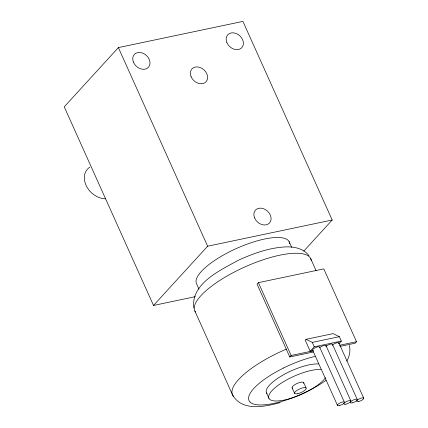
<?xml version="1.0" encoding="UTF-8"?>
<svg xmlns="http://www.w3.org/2000/svg" width="428" height="428" viewBox="0 0 428 428"><rect width="100%" height="100%" fill="white"/><g stroke="black" fill="none" stroke-linecap="round" stroke-linejoin="round"><path stroke-width="0.64" d="M346.728 361.146C349.558 356.454 350.65 350.735 349.398 345.369M303.778 251.118L332.187 220.013L242.927 21.4L118.369 47.599L64.254 106.84L153.518 305.453L195.254 296.674M153.518 305.453L207.634 246.218L332.187 220.013M340.132 346.364L355.17 343.203L356.524 341.721L323.793 268.896L258.405 282.651L257.051 284.128L289.777 356.957L313.323 352.003M289.777 356.957L291.131 355.475L313.366 350.8M338.906 343.77L341.346 341.1L339.361 336.686L333.139 333.621L306.057 339.318L305.239 340.212L310.198 351.249L312.777 350.703M310.198 351.249L314.264 346.798L341.346 341.1M280.345 402.555C265.157 406.707 242.018 411.784 232.586 394.942L194.901 311.081M306.057 339.318L312.28 342.384L339.361 336.686M339.522 345.294L356.524 341.721M309.005 255.719C303.222 247.876 292.608 246.25 283.507 247.036C267.554 248.235 252.295 253.874 237.866 260.497C220.532 270.234 190.514 283.604 193.831 308.096M310.642 258.528L316.105 270.678M338.901 342.962L363.698 398.131M289.066 241.542L291.677 247.352M332.47 344.315L357.262 399.485M326.034 345.669L350.826 400.838M319.598 347.022L344.39 402.192M312.28 342.384L314.264 346.798M312.665 350.2L337.462 405.37M303.671 382.568L306.154 388.084M258.405 282.651L291.131 355.475M292.121 387.864L294.603 393.38M118.369 47.599L207.634 246.218M266.537 392.941L269.014 398.457M198.988 289.151L196.639 283.93A50.852 15.633 -24.2 0 1 238.615 247.523A50.852 15.633 -24.2 0 1 289.67 243.714M292.624 388.239A6.356 1.953 -24.2 0 1 297.16 383.402A6.356 1.953 -24.2 0 1 303.639 383.333M266.949 393.519A31.784 9.769 -24.2 0 1 282.753 375.19A31.784 9.769 -24.2 0 1 318.502 363.961M325.51 377.705A31.784 9.769 -24.2 0 1 283.149 400.266A31.784 9.769 -24.2 0 1 275.867 387.03A31.784 9.769 -24.2 0 1 320.984 369.476M195.425 311.948A63.563 19.538 -24.2 0 1 245.506 266.649A63.563 19.538 -24.2 0 1 311.231 260.449M233.795 396.606A63.563 19.538 -24.2 0 1 286.487 349.082M326.056 380.299A50.889 15.638 -24.2 0 1 313.949 387.886A50.45 15.504 -24.2 0 1 307.176 391.433A50.889 15.638 -24.2 0 1 252.376 403.593A50.45 15.504 -24.2 0 1 250.091 402.058M283.641 367.946A50.889 15.638 -24.2 0 1 315.067 356.422M283.662 367.962A50.45 15.504 -24.2 0 0 276.889 371.509A50.889 15.638 -24.2 0 0 253.868 388.415A50.889 15.638 -24.2 0 0 250.054 402.069M319.454 347.911A3.815 1.172 -24.2 0 1 323.846 345.562A3.815 1.172 -24.2 0 1 325.954 346.241M332.326 345.203A3.815 1.172 -24.2 0 1 336.836 342.823A3.815 1.172 -24.2 0 1 338.751 343.647M326.013 346.429A3.815 1.172 -24.2 0 1 330.512 344.149A3.815 1.172 -24.2 0 1 332.315 345M313.082 350.457A3.815 1.172 -24.2 0 1 315.687 347.525A3.815 1.172 -24.2 0 1 319.518 347.595M105.679 198.827A19.067 14.793 42.4 0 1 86.392 186.019A19.067 14.793 42.4 0 1 89.859 167.129M297.92 393.637A6.356 1.953 -24.2 0 0 306.207 388.212A6.356 1.953 -24.2 0 0 297.005 390.347A6.356 1.953 -24.2 0 0 297.92 393.637M345.888 404.171A3.815 1.172 -24.2 0 0 350.858 400.918A3.815 1.172 -24.2 0 0 345.337 402.197A3.815 1.172 -24.2 0 0 345.888 404.171M358.76 401.464A3.815 1.172 -24.2 0 0 363.73 398.211A3.815 1.172 -24.2 0 0 358.209 399.49A3.815 1.172 -24.2 0 0 358.76 401.464M352.324 402.818A3.815 1.172 -24.2 0 0 357.294 399.565A3.815 1.172 -24.2 0 0 351.773 400.843A3.815 1.172 -24.2 0 0 352.324 402.818M339.452 405.525A3.815 1.172 -24.2 0 0 344.422 402.272A3.815 1.172 -24.2 0 0 338.901 403.55A3.815 1.172 -24.2 0 0 339.452 405.525M254.558 217.9A9.534 7.394 42.4 0 0 269.405 223.111A9.534 7.394 42.4 0 0 263.455 208.682A9.534 7.394 42.4 0 0 254.558 217.9M191.123 76.767A9.534 7.394 42.4 0 0 205.991 81.807A9.534 7.394 42.4 0 0 199.871 67.41A9.534 7.394 42.4 0 0 191.123 76.767M133.429 62.13A9.534 7.394 42.4 0 0 148.259 67.474A9.534 7.394 42.4 0 0 142.449 53.024A9.534 7.394 42.4 0 0 133.429 62.13M226.845 42.479A9.534 7.394 42.4 0 0 241.676 47.824A9.534 7.394 42.4 0 0 235.865 33.373A9.534 7.394 42.4 0 0 226.845 42.479"/></g></svg>
